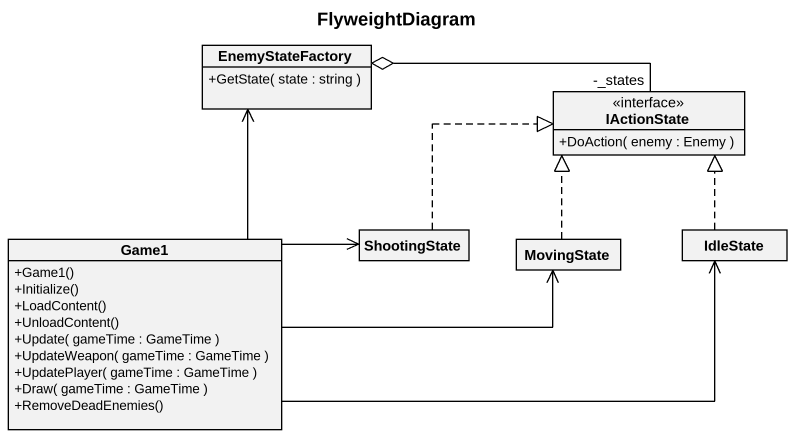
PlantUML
@startuml
title FlyweightDiagram
hide circle
hide empty members
skinparam classAttributeIconSize 0
class EnemyStateFactory {
  +GetState( state : string )
}
interface IActionState {
  +DoAction( enemy : Enemy )
}
class Game1 {
  +Game1()
  +Initialize()
  +LoadContent()
  +UnloadContent()
  +Update( gameTime : GameTime )
  +UpdateWeapon( gameTime : GameTime )
  +UpdatePlayer( gameTime : GameTime )
  +Draw( gameTime : GameTime )
  +RemoveDeadEnemies()
}
class ShootingState
class MovingState
class IdleState
EnemyStateFactory o-right- "-_states" IActionState
Game1 -up-> EnemyStateFactory
Game1 -right-> ShootingState
Game1 -right-> MovingState
Game1 -right-> IdleState
ShootingState .right.|> IActionState
MovingState .up.|> IActionState
IdleState .up.|> IActionState
@enduml
